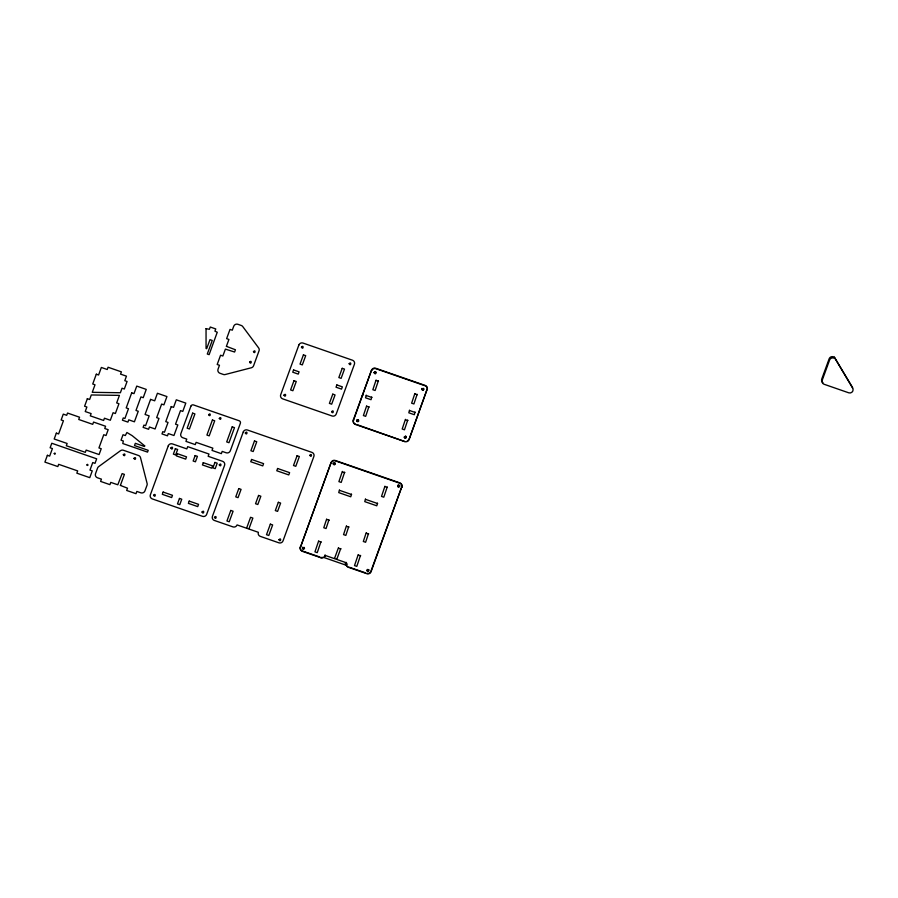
<?xml version="1.0" encoding="UTF-8"?>
<svg xmlns="http://www.w3.org/2000/svg" width="898" height="898" viewBox="0 0 898 898"><rect width="100%" height="100%" fill="white"/><g stroke="black" fill="none" stroke-linecap="round" stroke-linejoin="round"><path stroke-width="1.35" d="M404.246 436.911C404.426 439.369 407.838 436.731 405.425 435.979M246.726 527.844L250.576 517.293L252.866 518.079L249.004 528.63M324.941 555.391L325.087 555.806A3.244 3.188 -19.6 0 1 320.945 557.77L302.379 551.327A3.244 3.188 -19.6 0 1 300.437 547.264L331.137 462.436A3.244 3.188 -19.6 0 1 335.28 460.472L399.801 482.855A3.244 3.188 -19.6 0 1 401.821 486.649M300.437 547.264L331.137 462.436M353.341 419.961L371.514 370.212A3.244 3.188 -19.6 0 1 375.667 368.259L425.113 385.399A3.244 3.188 -19.6 0 1 427.055 389.474L409.017 439.638A3.244 3.188 -19.6 0 1 404.875 441.591L355.428 424.451A3.244 3.188 -19.6 0 1 353.486 420.376L353.341 419.961A3.244 3.188 -19.6 0 0 355.282 424.024L355.428 424.451M353.486 420.376L371.514 370.212M363.376 394.143L362.208 396.254M371.727 397.039L371.042 399.711L365.542 397.803L366.216 395.131M344.619 472.213L341.195 482.417L338.905 481.631L342.34 471.416M368.91 406.671L365.677 416.346L363.398 415.55L366.631 405.885M378.35 380.842L375.117 390.507L372.838 389.721L376.071 380.045M320.945 541.696L317.241 552.663L314.951 551.866L318.667 540.899M328.937 519.841L326.053 528.552L323.774 527.755L326.648 519.044M351.455 494.102L350.77 496.785L338.748 492.609L339.433 489.938M346.37 562.406L345.696 565.078L324.403 557.692L325.076 555.02M338.445 547.758L334.584 558.309M348.716 526.699L345.831 535.41L343.541 534.613L346.426 525.902M340.724 548.555L336.862 559.106M377.463 503.127L376.79 505.81L364.768 501.634L365.452 498.962M407.703 420.129L404.47 429.805L402.192 429.008L405.425 419.344M417.143 394.301L413.911 403.965L411.632 403.18L414.865 393.504M414.999 412.047L414.326 414.719L408.815 412.811L409.488 410.139M360.502 555.413L356.798 566.38L354.508 565.594L358.223 554.616M368.494 533.558L365.609 542.269L363.32 541.472L366.204 532.761M387.229 486.985L383.794 497.2L381.515 496.403L384.95 486.188M426.572 390.787L409.017 439.638M369.516 572.991A3.244 3.188 -19.6 0 0 370.896 571.33L401.743 486.918L371.042 571.745A3.244 3.188 -19.6 0 1 366.9 573.71L348.323 567.267A3.244 3.188 -19.6 0 1 346.381 563.203L346.235 562.777M302.514 547.32C301.548 550.609 306.555 547.252 302.963 547.466C300.942 549.655 305.859 549.778 304.197 547.376M397.825 485.369C396.905 488.939 402.181 485.953 398.51 485.347C396.332 488.445 402.282 485.279 398.263 484.965M356.843 419.781C355.372 422.24 360.143 422.363 358.403 419.826M333.36 462.908C332.193 464.917 336.189 464.827 334.988 462.885M421.97 388.419C420.814 390.428 424.799 390.327 423.598 388.385M852.64 388.273A3.244 3.188 -19.6 0 0 852.202 386.903L834.332 357.168L833.299 356.809A3.244 3.188 -19.6 0 0 829.157 358.773L821.771 378.967A3.244 3.188 -19.6 0 0 822.927 382.627M834.781 358.425L833.748 358.066A3.244 3.188 -19.6 0 0 829.606 360.019L822.22 380.213A3.244 3.188 -19.6 0 0 824.162 384.288L848.767 392.819A3.244 3.188 -19.6 0 0 852.651 388.149L834.332 357.168M371.671 370.638A3.244 3.188 -19.6 0 1 375.813 368.674L425.259 385.826A3.244 3.188 -19.6 0 1 427.201 389.889M376.217 380.471L378.496 381.257M415.011 393.919L417.289 394.716M366.362 395.547L371.873 397.455M409.645 410.554L415.145 412.463M366.777 406.3L369.056 407.097M405.57 419.759L407.849 420.545M356.585 424.485L404.875 441.591M331.283 462.852A3.244 3.188 -19.6 0 1 335.425 460.887L399.947 483.27A3.244 3.188 -19.6 0 1 401.889 487.333M342.486 471.832L344.776 472.629M385.096 486.604L387.375 487.401M339.579 490.353L351.601 494.517M365.598 499.378L377.62 503.542M326.793 519.459L329.083 520.256M346.572 526.318L348.862 527.115M366.35 533.188L368.64 533.973M318.812 541.314L321.091 542.111M338.591 548.173L340.87 548.97M358.369 555.031L360.648 555.828M325.222 555.435L346.527 562.822M345.135 563.36L347.47 564.169M300.291 546.848A3.244 3.188 -19.6 0 0 302.233 550.912L319.553 556.928M349.412 567.278L365.508 572.857M368.663 569.669C364.914 568.266 368.607 573.62 368.764 569.837M320.945 557.77L320.788 557.355A3.244 3.188 -19.6 0 0 323.269 557.22M408.758 439.481A3.244 3.188 -19.6 0 1 407.198 441.041M368.595 573.373A3.244 3.188 -19.6 0 1 367.024 573.373M347.908 566.739A3.244 3.188 -19.6 0 1 346.089 563.349M206.046 328.679L206.069 348.48L206.663 348.716L209.975 339.669L212.254 340.454L207.292 354.025L209.122 354.654L217.26 332.238L214.936 331.194L215.756 328.937L210.255 327.029L209.425 329.285L206.046 328.679M144.668 445.846L144.466 446.474L135.329 443.309L134.509 445.576L148.204 450.325L147.541 452.121L122.779 443.533L123.329 440.997L121.039 440.2L123.037 434.744L125.316 435.541L126.91 432.499L132.141 435.642L144.668 445.846M54.239 453.625C55.586 455.634 55.463 451.638 54.239 453.569M86.949 464.962C88.621 466.848 87.858 462.885 86.949 464.962M120.388 485.414L127.505 488.198L126.674 490.454L136.013 493.698L136.844 491.431L140.818 492.811A3.244 3.188 -19.6 0 0 144.96 490.847L147.003 485.268A3.244 3.188 -19.6 0 0 147.092 483.405L140.526 457.688A3.244 3.188 -19.6 0 0 138.494 455.488L123.464 450.28A3.244 3.188 -19.6 0 0 120.455 450.729L98.69 466.612A3.244 3.188 -19.6 0 0 97.556 468.116L95.514 473.706A3.244 3.188 -19.6 0 0 97.455 477.77L101.429 479.15L100.598 481.407L109.938 484.651L110.768 482.394L117.806 484.785L122.128 473.594L124.407 474.38L120.388 485.414M123.307 454.747C125.069 458.092 125.799 451.683 123.307 454.747M133.959 458.44C135.654 461.785 136.53 455.454 133.97 458.35M153.603 495.269C155.511 498.749 156.084 492.082 153.603 495.269M170.856 448.046C172.551 451.537 173.651 444.925 170.867 447.956M202.028 512.062C203.7 515.553 204.845 508.975 202.039 511.972M208.65 414.719C210.502 418.075 211.03 411.61 208.65 414.719M214.465 517.371C216.339 520.862 216.946 514.161 214.465 517.371M219.303 418.412C221.088 421.746 221.739 415.359 219.303 418.412M219.28 464.838C221.234 468.341 221.705 461.606 219.28 464.838M226.408 346.336L235.422 349.771L234.603 352.027L225.409 349.109L222.85 356.023L220.571 355.226L217.193 364.487L219.471 365.273L218.034 369.213A3.244 3.188 -19.6 0 0 219.976 373.276L223.321 374.444A3.244 3.188 -19.6 0 0 225.218 374.522L251.339 367.765A3.244 3.188 -19.6 0 0 253.595 365.722L259.028 350.837A3.244 3.188 -19.6 0 0 258.602 347.874L242.741 326.558A3.244 3.188 -19.6 0 0 241.225 325.458L237.88 324.29A3.244 3.188 -19.6 0 0 233.727 326.255L232.29 330.183L230.011 329.398L226.633 338.647L228.911 339.444L226.419 346.291M245.311 432.959C247.163 436.462 247.882 429.727 245.311 432.959M249.61 362.186C251.216 365.542 252.293 359.189 249.622 362.096M253.472 351.634C255.279 354.979 255.851 348.547 253.472 351.634M278.975 539.743C280.805 543.256 281.602 536.499 278.975 539.743M283.936 395.187C285.676 398.667 286.664 392.1 283.948 395.098M301.47 347.212C303.389 350.703 303.928 343.99 301.47 347.212M309.821 455.342C311.752 458.833 312.302 452.121 309.821 455.342M331.609 411.722C333.382 415.19 334.213 408.646 331.62 411.621M333.315 463.851C335.156 467.364 335.897 460.595 333.315 463.851M349.142 363.746C350.916 367.215 351.735 360.67 349.154 363.645M356.742 420.803C358.852 423.171 358.672 417.783 356.742 420.803M366.99 570.634C368.809 574.159 369.594 567.368 366.99 570.634M374.118 372.401C375.757 376.924 377.205 369.112 374.118 372.401M374.264 372.827C376.397 375.196 376.195 369.819 374.264 372.827M404.403 437.326C406.255 440.828 406.951 434.093 404.403 437.326M421.937 389.35C423.777 392.853 424.518 386.129 421.937 389.35M47.381 455.308L44.9 462.1L57.831 466.578L58.662 464.322L77.677 470.911L76.846 473.179L89.778 477.657L92.258 470.878L89.98 470.092L92.741 462.549L95.02 463.346L96.67 458.822L51.781 443.253L50.131 447.776L52.41 448.573L49.659 456.105L47.381 455.308M56.338 433.15L54.194 438.999L67.137 443.477L66.306 445.745L85.321 452.334L86.152 450.078L99.083 454.556L101.216 448.719L98.937 447.934L103.753 434.733L106.031 435.53L108.175 429.693L104.752 428.503L105.571 426.247L93.56 422.071L92.73 424.339L78.732 419.478L79.552 417.222L67.541 413.046L66.71 415.314L63.287 414.124L61.154 419.961L63.432 420.758L58.617 433.947L56.338 433.15M87.353 398.69L84.603 406.233L86.882 407.019L85.231 411.542L91.125 413.585L90.294 415.853L103.618 420.466L104.437 418.21L110.331 420.253L113.092 412.71L115.371 413.507L118.951 403.707L116.673 402.921L119.423 395.378L91.293 394.963L89.632 399.487L87.353 398.69M96.311 374.197L92.73 383.996L95.008 384.793L92.258 392.325L120.388 392.74L122.038 388.217L124.328 389.014L127.078 381.47L124.8 380.685L126.45 376.161L120.557 374.118L121.387 371.862L108.063 367.237L107.244 369.505L101.351 367.462L98.589 374.994L96.311 374.197M131.703 392.841L126.203 407.916L128.481 408.713L124.901 418.502L123.251 417.929L122.42 420.197L127.92 422.105L128.751 419.837L134.408 421.802L138.27 411.25L135.98 410.465L140.941 396.894L143.22 397.691L146.251 389.395L136.743 386.095L133.993 393.638L131.703 392.841M150.572 399.386L145.072 414.461L149.169 415.886L145.588 425.686L143.938 425.102L143.108 427.369L148.608 429.278L149.438 427.021L155.096 428.975L158.957 418.423L156.667 417.637L161.629 404.066L163.907 404.863L166.938 396.568L157.431 393.268L154.681 400.811L150.572 399.386M171.26 406.558L165.76 421.633L168.038 422.43L164.457 432.23L162.807 431.646L161.977 433.914L167.477 435.822L168.308 433.566L173.965 435.519L177.826 424.967L175.537 424.182L180.498 410.611L182.777 411.407L185.807 403.112L176.3 399.812L173.55 407.355L171.26 406.558M168.263 445.857L150.359 494.843A3.244 3.188 -19.6 0 0 152.301 498.918L202.499 516.328A3.244 3.188 -19.6 0 0 206.652 514.374L224.556 465.377A3.244 3.188 -19.6 0 0 222.614 461.314L208.156 456.296L208.987 454.04L187.682 446.654L186.851 448.91L172.405 443.904A3.244 3.188 -19.6 0 0 168.263 445.857M175.368 448.697L173.37 454.152L175.649 454.938L177.647 449.483L175.368 448.697M190.915 406.154L180.857 433.667A3.244 3.188 -19.6 0 0 182.799 437.741L186.773 439.111L185.942 441.378L195.281 444.611L196.112 442.355L212.848 448.158L212.018 450.414L221.357 453.658L222.188 451.402L226.161 452.772A3.244 3.188 -19.6 0 0 230.303 450.818L240.361 423.306A2.032 1.998 -19.6 0 0 239.137 420.758L193.497 404.931A2.032 1.998 -19.6 0 0 190.915 406.154M163.133 492.059L162.314 494.327L171.653 497.559L172.472 495.303L163.133 492.059M177.187 453.625L176.356 455.881L185.695 459.125L186.526 456.869L177.187 453.625M192.643 413.125L187.143 428.2L189.422 428.997L194.933 413.922L192.643 413.125M179.477 498.435L177.478 503.89L179.768 504.676L181.755 499.221L179.477 498.435M195.147 455.555L193.149 461.011L195.427 461.796L197.425 456.341L195.147 455.555M212.422 419.983L206.922 435.059L209.2 435.856L214.712 420.78L212.422 419.983M189.209 501.106L188.389 503.363L197.728 506.607L198.548 504.339L189.209 501.106M203.262 462.672L202.432 464.928L211.771 468.172L212.602 465.905L203.262 462.672M214.925 462.414L212.927 467.869L215.206 468.655L217.204 463.2L214.925 462.414M232.2 426.853L226.7 441.917L228.979 442.714L234.49 427.639L232.2 426.853M243.268 431.96L212.422 516.372A3.244 3.188 -19.6 0 0 214.364 520.447L232.93 526.879A3.244 3.188 -19.6 0 0 237.072 524.926L258.377 532.312A3.244 3.188 -19.6 0 0 260.319 536.375L278.885 542.819A3.244 3.188 -19.6 0 0 283.027 540.854L313.873 456.453A3.244 3.188 -19.6 0 0 311.932 452.379L247.421 430.007A3.244 3.188 -19.6 0 0 243.268 431.96M254.482 440.94L250.901 450.74L253.18 451.537L256.761 441.737L254.482 440.94M230.797 510.434L226.947 520.986L229.226 521.772L233.087 511.22L230.797 510.434M238.789 488.579L235.759 496.863L238.037 497.66L241.068 489.365L238.789 488.579M251.575 459.462L250.744 461.729L262.766 465.894L263.585 463.637L251.575 459.462M298.866 345.023L280.692 394.761A3.244 3.188 -19.6 0 0 282.634 398.835L332.08 415.987A3.244 3.188 -19.6 0 0 336.222 414.023L354.407 364.285A3.244 3.188 -19.6 0 0 352.465 360.21L303.019 343.058A3.244 3.188 -19.6 0 0 298.866 345.023M293.567 369.931L292.748 372.199L298.248 374.107L299.079 371.839L293.567 369.931M293.983 380.685L290.593 389.945L292.883 390.731L296.261 381.482L293.983 380.685M303.423 354.856L300.033 364.105L302.323 364.902L305.702 355.642L303.423 354.856M258.568 495.438L255.537 503.722L257.816 504.519L260.847 496.224L258.568 495.438M277.594 468.487L276.764 470.754L288.774 474.919L289.605 472.651L277.594 468.487M270.354 524.151L266.504 534.703L268.783 535.489L272.644 524.937L270.354 524.151M278.346 502.296L275.316 510.58L277.594 511.377L280.625 503.082L278.346 502.296M297.081 455.724L293.5 465.512L295.79 466.309L299.371 456.51L297.081 455.724M332.776 394.143L329.398 403.393L331.676 404.19L335.055 394.94L332.776 394.143M342.217 368.315L338.838 377.564L341.117 378.35L344.495 369.1L342.217 368.315M336.851 384.939L336.02 387.206L341.532 389.115L342.351 386.847L336.851 384.939"/></g></svg>
